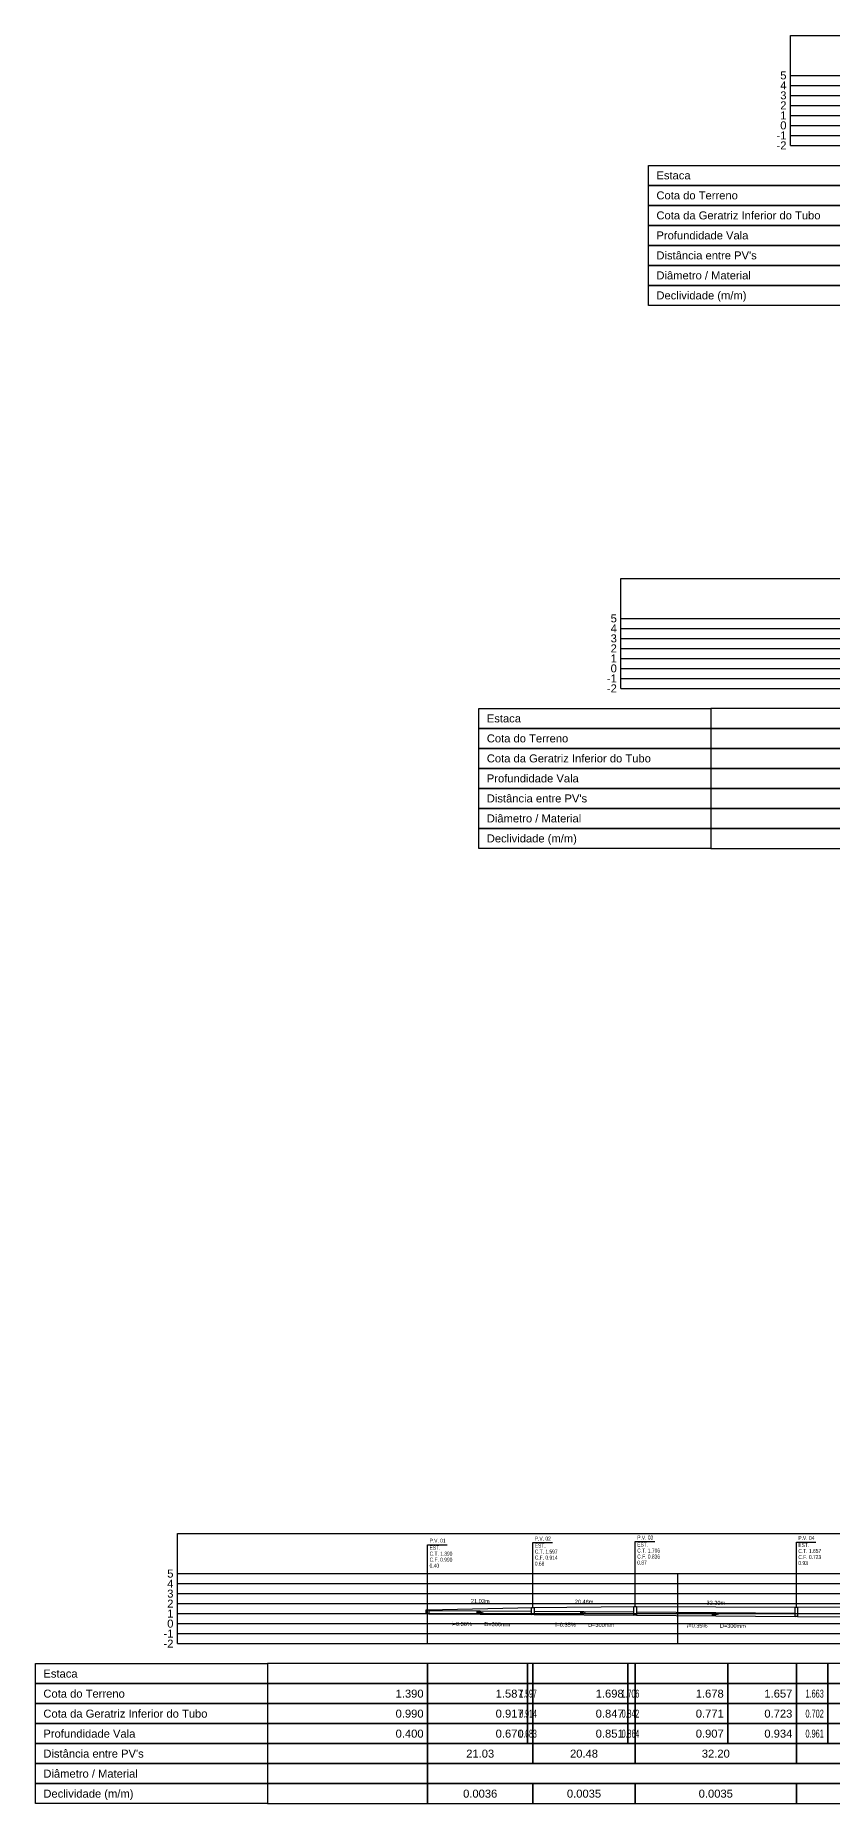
# Model space of a CAD drawing. Extents: x -160 to 364724, y -100 to 7353297.
# Drawn here: x 360082 to 360241.4, y 7351761.1 to 7352114.7 of the extents above; entities that cross this region are included whole.
import ezdxf
from ezdxf.enums import TextEntityAlignment as Align

# ---------------------------------------------------------------- set-up
doc = ezdxf.new("R2010")
doc.units = 0
doc.header["$LTSCALE"] = 5
for name, color, linetype in [('PS_IND_COMPRIMENTO', 7, 'Continuous'), ('PS_IND_DIAMETRO', 7, 'Continuous'), ('PS_IND_FLUXO', 3, 'Continuous'), ('PS_IND_INCLINACAO', 7, 'Continuous'), ('PS_PERFIL_CAIXAS', 7, 'Continuous'), ('PS_PERFIL_COTA_LIN', 7, 'Continuous'), ('PS_PERFIL_COTA_TXT', 5, 'Continuous'), ('PS_PERFIL_GRADE', 8, 'Continuous'), ('PS_PERFIL_TERRENO', 3, 'Continuous'), ('PS_PERFIL_TUBO', 7, 'Continuous'), ('PS_PONTOS_IDENTIFICACAO_LIN', 7, 'Continuous'), ('PS_PONTOS_IDENTIFICACAO_TXT', 7, 'Continuous')]:
    doc.layers.add(name, color=color, linetype=linetype)
doc.styles.get("Standard").update_dxf_attribs({"font": 'arial.ttf'})

# ---------------------------------------------------------------- blocks, each defined once
blk = doc.blocks.new('*U246')
at = {"layer": 'PS_PERFIL_GRADE', "linetype": 'Continuous'}
for p, q in [((0, 0), (0, 14)), ((0, 14), (200, 14)), ((0, 12), (200, 12)), ((50, 0), (50, 14)), ((100, 0), (100, 14)), ((150, 0), (150, 14)), ((200, 0), (200, 14)), ((0, 10), (200, 10)), ((0, 8), (200, 8)), ((0, 6), (200, 6)), ((0, 4), (200, 4)), ((0, 2), (200, 2)), ((0, 0), (200, 0))]:
    blk.add_line(p, q, dxfattribs=at)
blk.add_lwpolyline([(0, 14), (0, 22), (200, 22), (200, 14)], dxfattribs=at)
at = {"layer": 'PS_PERFIL_GRADE'}
for s, p in [('5', (-0.8, 14)), ('4', (-0.8, 12)), ('3', (-0.8, 10)), ('2', (-0.8, 8)), ('0', (-0.8, 4)), ('1', (-0.8, 6)), ('-1', (-0.8, 2)), ('-2', (-0.8, 0))]:
    blk.add_text(s, height=1.6, dxfattribs=at).set_placement(p, align=Align.MIDDLE_RIGHT)
blk = doc.blocks.new('*U247')
at = {"layer": 'PS_PERFIL_GRADE', "linetype": 'Continuous'}
for p, q in [((0, 0), (0, 14)), ((0, 14), (250, 14)), ((0, 12), (250, 12)), ((50, 0), (50, 14)), ((100, 0), (100, 14)), ((150, 0), (150, 14)), ((200, 0), (200, 14)), ((250, 0), (250, 14)), ((0, 10), (250, 10)), ((0, 8), (250, 8)), ((0, 6), (250, 6)), ((0, 4), (250, 4)), ((0, 2), (250, 2)), ((0, 0), (250, 0))]:
    blk.add_line(p, q, dxfattribs=at)
blk.add_lwpolyline([(0, 14), (0, 22), (250, 22), (250, 14)], dxfattribs=at)
at = {"layer": 'PS_PERFIL_GRADE'}
for s, p in [('5', (-0.8, 14)), ('4', (-0.8, 12)), ('3', (-0.8, 10)), ('2', (-0.8, 8)), ('0', (-0.8, 4)), ('1', (-0.8, 6)), ('-1', (-0.8, 2)), ('-2', (-0.8, 0))]:
    blk.add_text(s, height=1.6, dxfattribs=at).set_placement(p, align=Align.MIDDLE_RIGHT)
blk = doc.blocks.new('*U248')
at = {"layer": 'PS_PERFIL_GRADE', "linetype": 'Continuous'}
for p, q in [((0, 0), (0, 14)), ((0, 14), (850, 14)), ((0, 12), (850, 12)), ((50, 0), (50, 14)), ((100, 0), (100, 14)), ((0, 10), (850, 10)), ((0, 8), (850, 8)), ((0, 6), (850, 6)), ((0, 4), (850, 4)), ((0, 2), (850, 2)), ((0, 0), (850, 0))]:
    blk.add_line(p, q, dxfattribs=at)
blk.add_lwpolyline([(0, 14), (0, 22), (850, 22), (850, 14)], dxfattribs=at)
at = {"layer": 'PS_PERFIL_GRADE'}
for s, p in [('5', (-0.8, 14)), ('4', (-0.8, 12)), ('3', (-0.8, 10)), ('2', (-0.8, 8)), ('0', (-0.8, 4)), ('1', (-0.8, 6)), ('-1', (-0.8, 2)), ('-2', (-0.8, 0))]:
    blk.add_text(s, height=1.6, dxfattribs=at).set_placement(p, align=Align.MIDDLE_RIGHT)

msp = doc.modelspace()

# ---------------------------------------------------------------- linework, layer by layer
at = {"layer": 'PS_IND_FLUXO'}
for points in [[(360170.109, 7351799.341, 0.8, 0, 0), (360171.709, 7351799.329, 0, 0, 0)], [(360190.864, 7351799.193, 0.8, 0, 0), (360192.463, 7351799.181, 0, 0, 0)], [(360217.205, 7351798.996, 0.8, 0, 0), (360218.805, 7351798.985, 0, 0, 0)]]:
    msp.add_lwpolyline(points, format="xyseb", dxfattribs=at)
at = {"layer": 'PS_PERFIL_CAIXAS', "linetype": 'Continuous'}
for points in [[(360160.143, 7351799.911), (360160.643, 7351799.911), (360160.643, 7351799.111), (360160.143, 7351799.111)], [(360181.174, 7351800.325), (360181.674, 7351800.325), (360181.674, 7351798.959), (360181.174, 7351798.959)], [(360201.653, 7351800.543), (360202.153, 7351800.543), (360202.153, 7351798.803), (360201.653, 7351798.803)], [(360233.857, 7351800.445), (360234.357, 7351800.445), (360234.357, 7351798.578), (360233.857, 7351798.578)]]:
    msp.add_lwpolyline(points, close=True, dxfattribs=at)
at = {"layer": 'PS_PERFIL_COTA_LIN', "linetype": 'Continuous'}
for points in [[(360250.938, 7352088.73), (360250.938, 7352084.73), (360204.538, 7352084.73), (360204.538, 7352088.73)], [(360250.938, 7352084.73), (360250.938, 7352080.73), (360204.538, 7352080.73), (360204.538, 7352084.73)], [(360250.938, 7352080.73), (360250.938, 7352076.73), (360204.538, 7352076.73), (360204.538, 7352080.73)], [(360250.938, 7352076.73), (360250.938, 7352072.73), (360204.538, 7352072.73), (360204.538, 7352076.73)], [(360250.938, 7352072.73), (360250.938, 7352068.73), (360204.538, 7352068.73), (360204.538, 7352072.73)], [(360250.938, 7352068.73), (360250.938, 7352064.73), (360204.538, 7352064.73), (360204.538, 7352068.73)], [(360250.938, 7352064.73), (360250.938, 7352060.73), (360204.538, 7352060.73), (360204.538, 7352064.73)], [(360217.032, 7351980.144), (360217.032, 7351976.144), (360170.632, 7351976.144), (360170.632, 7351980.144)], [(360217.032, 7351980.144), (360217.032, 7351976.144), (360249.032, 7351976.144), (360249.032, 7351980.144)], [(360217.032, 7351976.144), (360217.032, 7351972.144), (360170.632, 7351972.144), (360170.632, 7351976.144)], [(360217.032, 7351976.144), (360217.032, 7351972.144), (360249.032, 7351972.144), (360249.032, 7351976.144)], [(360217.032, 7351972.144), (360217.032, 7351968.144), (360170.632, 7351968.144), (360170.632, 7351972.144)], [(360217.032, 7351972.144), (360217.032, 7351968.144), (360249.032, 7351968.144), (360249.032, 7351972.144)], [(360217.032, 7351968.144), (360217.032, 7351964.144), (360170.632, 7351964.144), (360170.632, 7351968.144)], [(360217.032, 7351968.144), (360217.032, 7351964.144), (360249.032, 7351964.144), (360249.032, 7351968.144)], [(360217.032, 7351964.144), (360217.032, 7351960.144), (360170.632, 7351960.144), (360170.632, 7351964.144)], [(360217.032, 7351964.144), (360217.032, 7351960.144), (360249.032, 7351960.144), (360249.032, 7351964.144)], [(360217.032, 7351960.144), (360217.032, 7351956.144), (360170.632, 7351956.144), (360170.632, 7351960.144)], [(360217.032, 7351960.144), (360217.032, 7351956.144), (360249.032, 7351956.144), (360249.032, 7351960.144)], [(360217.032, 7351956.144), (360217.032, 7351952.144), (360170.632, 7351952.144), (360170.632, 7351956.144)], [(360217.032, 7351956.144), (360217.032, 7351952.144), (360249.032, 7351952.144), (360249.032, 7351956.144)], [(360128.393, 7351789.131), (360128.393, 7351785.131), (360081.993, 7351785.131), (360081.993, 7351789.131)], [(360128.393, 7351789.131), (360128.393, 7351785.131), (360160.393, 7351785.131), (360160.393, 7351789.131)], [(360160.393, 7351789.131), (360160.393, 7351785.131), (360180.393, 7351785.131), (360180.393, 7351789.131)], [(360180.393, 7351789.131), (360180.393, 7351785.131), (360181.424, 7351785.131), (360181.424, 7351789.131)], [(360181.424, 7351789.131), (360181.424, 7351785.131), (360200.393, 7351785.131), (360200.393, 7351789.131)], [(360200.393, 7351789.131), (360200.393, 7351785.131), (360201.903, 7351785.131), (360201.903, 7351789.131)], [(360201.903, 7351789.131), (360201.903, 7351785.131), (360220.393, 7351785.131), (360220.393, 7351789.131)], [(360220.393, 7351789.131), (360220.393, 7351785.131), (360234.107, 7351785.131), (360234.107, 7351789.131)], [(360234.107, 7351789.131), (360234.107, 7351785.131), (360240.393, 7351785.131), (360240.393, 7351789.131)], [(360240.393, 7351789.131), (360240.393, 7351785.131), (360259.236, 7351785.131), (360259.236, 7351789.131)], [(360128.393, 7351785.131), (360128.393, 7351781.131), (360081.993, 7351781.131), (360081.993, 7351785.131)], [(360128.393, 7351785.131), (360128.393, 7351781.131), (360160.393, 7351781.131), (360160.393, 7351785.131)], [(360160.393, 7351785.131), (360160.393, 7351781.131), (360180.393, 7351781.131), (360180.393, 7351785.131)], [(360180.393, 7351785.131), (360180.393, 7351781.131), (360181.424, 7351781.131), (360181.424, 7351785.131)], [(360181.424, 7351785.131), (360181.424, 7351781.131), (360200.393, 7351781.131), (360200.393, 7351785.131)], [(360200.393, 7351785.131), (360200.393, 7351781.131), (360201.903, 7351781.131), (360201.903, 7351785.131)], [(360201.903, 7351785.131), (360201.903, 7351781.131), (360220.393, 7351781.131), (360220.393, 7351785.131)], [(360220.393, 7351785.131), (360220.393, 7351781.131), (360234.107, 7351781.131), (360234.107, 7351785.131)], [(360234.107, 7351785.131), (360234.107, 7351781.131), (360240.393, 7351781.131), (360240.393, 7351785.131)], [(360240.393, 7351785.131), (360240.393, 7351781.131), (360259.236, 7351781.131), (360259.236, 7351785.131)], [(360128.393, 7351781.131), (360128.393, 7351777.131), (360081.993, 7351777.131), (360081.993, 7351781.131)], [(360128.393, 7351781.131), (360128.393, 7351777.131), (360160.393, 7351777.131), (360160.393, 7351781.131)], [(360160.393, 7351781.131), (360160.393, 7351777.131), (360180.393, 7351777.131), (360180.393, 7351781.131)], [(360180.393, 7351781.131), (360180.393, 7351777.131), (360181.424, 7351777.131), (360181.424, 7351781.131)], [(360181.424, 7351781.131), (360181.424, 7351777.131), (360200.393, 7351777.131), (360200.393, 7351781.131)], [(360200.393, 7351781.131), (360200.393, 7351777.131), (360201.903, 7351777.131), (360201.903, 7351781.131)], [(360201.903, 7351781.131), (360201.903, 7351777.131), (360220.393, 7351777.131), (360220.393, 7351781.131)], [(360220.393, 7351781.131), (360220.393, 7351777.131), (360234.107, 7351777.131), (360234.107, 7351781.131)], [(360234.107, 7351781.131), (360234.107, 7351777.131), (360240.393, 7351777.131), (360240.393, 7351781.131)], [(360240.393, 7351781.131), (360240.393, 7351777.131), (360259.236, 7351777.131), (360259.236, 7351781.131)], [(360128.393, 7351777.131), (360128.393, 7351773.131), (360081.993, 7351773.131), (360081.993, 7351777.131)], [(360128.393, 7351777.131), (360128.393, 7351773.131), (360160.393, 7351773.131), (360160.393, 7351777.131)], [(360160.393, 7351777.131), (360160.393, 7351773.131), (360180.393, 7351773.131), (360180.393, 7351777.131)], [(360180.393, 7351777.131), (360180.393, 7351773.131), (360181.424, 7351773.131), (360181.424, 7351777.131)], [(360181.424, 7351777.131), (360181.424, 7351773.131), (360200.393, 7351773.131), (360200.393, 7351777.131)], [(360200.393, 7351777.131), (360200.393, 7351773.131), (360201.903, 7351773.131), (360201.903, 7351777.131)], [(360201.903, 7351777.131), (360201.903, 7351773.131), (360220.393, 7351773.131), (360220.393, 7351777.131)], [(360220.393, 7351777.131), (360220.393, 7351773.131), (360234.107, 7351773.131), (360234.107, 7351777.131)], [(360234.107, 7351777.131), (360234.107, 7351773.131), (360240.393, 7351773.131), (360240.393, 7351777.131)], [(360240.393, 7351777.131), (360240.393, 7351773.131), (360259.236, 7351773.131), (360259.236, 7351777.131)], [(360128.393, 7351773.131), (360128.393, 7351769.131), (360081.993, 7351769.131), (360081.993, 7351773.131)], [(360128.393, 7351773.131), (360128.393, 7351769.131), (360160.393, 7351769.131), (360160.393, 7351773.131)], [(360160.393, 7351773.131), (360160.393, 7351769.131), (360181.424, 7351769.131), (360181.424, 7351773.131)], [(360181.424, 7351773.131), (360181.424, 7351769.131), (360201.903, 7351769.131), (360201.903, 7351773.131)], [(360201.903, 7351773.131), (360201.903, 7351769.131), (360234.107, 7351769.131), (360234.107, 7351773.131)], [(360234.107, 7351773.131), (360234.107, 7351769.131), (360259.236, 7351769.131), (360259.236, 7351773.131)], [(360128.393, 7351769.131), (360128.393, 7351765.131), (360081.993, 7351765.131), (360081.993, 7351769.131)], [(360128.393, 7351769.131), (360128.393, 7351765.131), (360160.393, 7351765.131), (360160.393, 7351769.131)], [(360160.393, 7351769.131), (360160.393, 7351765.131), (360875.402, 7351765.131), (360875.402, 7351769.131)], [(360128.393, 7351765.131), (360128.393, 7351761.131), (360081.993, 7351761.131), (360081.993, 7351765.131)], [(360128.393, 7351765.131), (360128.393, 7351761.131), (360160.393, 7351761.131), (360160.393, 7351765.131)], [(360160.393, 7351765.131), (360160.393, 7351761.131), (360181.424, 7351761.131), (360181.424, 7351765.131)], [(360181.424, 7351765.131), (360181.424, 7351761.131), (360201.903, 7351761.131), (360201.903, 7351765.131)], [(360201.903, 7351765.131), (360201.903, 7351761.131), (360234.107, 7351761.131), (360234.107, 7351765.131)], [(360234.107, 7351765.131), (360234.107, 7351761.131), (360259.236, 7351761.131), (360259.236, 7351765.131)]]:
    msp.add_lwpolyline(points, close=True, dxfattribs=at)
for points in [[(360217.032, 7351960.144), (360249.032, 7351960.144)], [(360217.032, 7351956.144), (360249.032, 7351956.144)], [(360160.393, 7351773.131), (360180.393, 7351773.131)], [(360180.393, 7351773.131), (360181.424, 7351773.131)], [(360200.393, 7351773.131), (360201.903, 7351773.131)], [(360220.393, 7351773.131), (360234.107, 7351773.131)], [(360240.393, 7351773.131), (360259.236, 7351773.131)], [(360128.393, 7351769.131), (360160.393, 7351769.131)], [(360160.393, 7351769.131), (360180.393, 7351769.131)], [(360160.393, 7351769.131), (360180.393, 7351769.131)], [(360180.393, 7351769.131), (360181.424, 7351769.131)], [(360180.393, 7351769.131), (360181.424, 7351769.131)], [(360181.424, 7351769.131), (360200.393, 7351769.131)], [(360200.393, 7351769.131), (360201.903, 7351769.131)], [(360200.393, 7351769.131), (360201.903, 7351769.131)], [(360201.903, 7351769.131), (360220.393, 7351769.131)], [(360220.393, 7351769.131), (360234.107, 7351769.131)], [(360220.393, 7351769.131), (360234.107, 7351769.131)], [(360234.107, 7351769.131), (360240.393, 7351769.131)], [(360240.393, 7351769.131), (360259.236, 7351769.131)], [(360240.393, 7351769.131), (360259.236, 7351769.131)], [(360128.393, 7351765.131), (360160.393, 7351765.131)], [(360160.393, 7351765.131), (360180.393, 7351765.131)], [(360160.393, 7351765.131), (360180.393, 7351765.131)], [(360180.393, 7351765.131), (360181.424, 7351765.131)], [(360180.393, 7351765.131), (360181.424, 7351765.131)], [(360181.424, 7351765.131), (360200.393, 7351765.131)], [(360200.393, 7351765.131), (360201.903, 7351765.131)], [(360200.393, 7351765.131), (360201.903, 7351765.131)], [(360201.903, 7351765.131), (360220.393, 7351765.131)], [(360220.393, 7351765.131), (360234.107, 7351765.131)], [(360220.393, 7351765.131), (360234.107, 7351765.131)], [(360234.107, 7351765.131), (360240.393, 7351765.131)], [(360240.393, 7351765.131), (360259.236, 7351765.131)], [(360240.393, 7351765.131), (360259.236, 7351765.131)], [(360160.393, 7351761.131), (360180.393, 7351761.131)], [(360180.393, 7351761.131), (360181.424, 7351761.131)], [(360200.393, 7351761.131), (360201.903, 7351761.131)], [(360220.393, 7351761.131), (360234.107, 7351761.131)], [(360240.393, 7351761.131), (360259.236, 7351761.131)]]:
    msp.add_lwpolyline(points, dxfattribs=at)
at = {"layer": 'PS_PERFIL_TERRENO', "linetype": 'Continuous'}
msp.add_lwpolyline([(360160.393, 7351799.911), (360181.424, 7351800.325), (360201.903, 7351800.543), (360234.107, 7351800.445), (360259.236, 7351800.491), (360280.393, 7351800.151), (360309.238, 7351800.347), (360359.238, 7351800.863), (360408.213, 7351800.971), (360458.213, 7351802.025), (360508.159, 7351801.491), (360551.266, 7351801.537), (360601.078, 7351801.391), (360639.526, 7351800.547), (360689.458, 7351800.503), (360789.421, 7351801.031), (360839.42, 7351801.091), (360875.402, 7351801.371)], dxfattribs=at)
at = {"layer": 'PS_PERFIL_TUBO', "linetype": 'Continuous'}
for points in [[(360160.643, 7351799.111), (360181.174, 7351798.959), (360181.174, 7351799.559), (360160.643, 7351799.711)], [(360181.674, 7351798.959), (360201.653, 7351798.815), (360201.653, 7351799.415), (360181.674, 7351799.559)], [(360202.153, 7351798.803), (360233.857, 7351798.578), (360233.857, 7351799.178), (360202.153, 7351799.403)], [(360234.357, 7351798.578), (360258.986, 7351798.401), (360258.986, 7351799.001), (360234.357, 7351799.178)]]:
    msp.add_lwpolyline(points, close=True, dxfattribs=at)
at = {"layer": 'PS_PONTOS_IDENTIFICACAO_LIN', "linetype": 'Continuous'}
for points in [[(360160.393, 7351799.911), (360160.393, 7351812.911), (360164.313, 7351812.911)], [(360181.424, 7351800.325), (360181.424, 7351813.325), (360185.344, 7351813.325)], [(360201.903, 7351800.543), (360201.903, 7351813.543), (360205.823, 7351813.543)], [(360234.107, 7351800.445), (360234.107, 7351813.445), (360238.027, 7351813.445)]]:
    msp.add_lwpolyline(points, dxfattribs=at)

# ---------------------------------------------------------------- block references
at = {"layer": 'PS_PERFIL_GRADE'}
for name, p in [('*U246', (360232.938, 7352092.73)), ('*U247', (360199.032, 7351984.144)), ('*U248', (360110.393, 7351793.131))]:
    msp.add_blockref(name, p, dxfattribs=at)

# ---------------------------------------------------------------- texts
at = {"layer": 'PS_IND_COMPRIMENTO', "width": 0.8}
for s, rotation, p in [('21.03m', 359.57582, (360170.926, 7351801.635)), ('20.48m', 359.58703, (360191.68, 7351801.487)), ('32.20m', 359.59266, (360218.021, 7351801.29))]:
    msp.add_text(s, height=0.8, rotation=rotation, dxfattribs=at).set_placement(p, align=Align.MIDDLE_CENTER)
at = {"layer": 'PS_IND_DIAMETRO', "width": 0.8}
for rotation, p in [(359.57582, (360174.332, 7351797.01)), (359.58703, (360195.087, 7351796.862)), (359.59266, (360221.428, 7351796.666))]:
    msp.add_text('D=300mm', height=0.8, rotation=rotation, dxfattribs=at).set_placement(p, align=Align.MIDDLE_CENTER)
at = {"layer": 'PS_IND_INCLINACAO', "width": 0.8}
for s, rotation, p in [('i=0.36%', 359.57582, (360167.212, 7351797.062)), ('i=0.35%', 359.58703, (360187.967, 7351796.914)), ('i=0.35%', 359.59266, (360214.308, 7351796.717))]:
    msp.add_text(s, height=0.8, rotation=rotation, dxfattribs=at).set_placement(p, align=Align.MIDDLE_CENTER)
at = {"layer": 'PS_PERFIL_COTA_TXT'}
for s, p in [('Estaca', (360206.138, 7352086.73)), ('Cota do Terreno', (360206.138, 7352082.73)), ('Cota da Geratriz Inferior do Tubo', (360206.138, 7352078.73)), ('Profundidade Vala', (360206.138, 7352074.73)), ("Distância entre PV's", (360206.138, 7352070.73)), ('Diâmetro / Material', (360206.138, 7352066.73)), ('Declividade (m/m)', (360206.138, 7352062.73)), ('Estaca', (360172.232, 7351978.144)), ('Cota do Terreno', (360172.232, 7351974.144)), ('Cota da Geratriz Inferior do Tubo', (360172.232, 7351970.144)), ('Profundidade Vala', (360172.232, 7351966.144)), ("Distância entre PV's", (360172.232, 7351962.144)), ('Diâmetro / Material', (360172.232, 7351958.144)), ('Declividade (m/m)', (360172.232, 7351954.144)), ('Estaca', (360083.593, 7351787.131)), ('Cota do Terreno', (360083.593, 7351783.131)), ('Cota da Geratriz Inferior do Tubo', (360083.593, 7351779.131)), ('Profundidade Vala', (360083.593, 7351775.131)), ("Distância entre PV's", (360083.593, 7351771.131)), ('Diâmetro / Material', (360083.593, 7351767.131)), ('Declividade (m/m)', (360083.593, 7351763.131))]:
    msp.add_text(s, height=1.6, dxfattribs=at).set_placement(p, align=Align.MIDDLE_LEFT)
for s, p in [('1.390', (360159.593, 7351783.131)), ('1.587', (360179.593, 7351783.131)), ('1.698', (360199.593, 7351783.131)), ('1.678', (360219.593, 7351783.131)), ('1.657', (360233.307, 7351783.131)), ('0.990', (360159.593, 7351779.131)), ('0.917', (360179.593, 7351779.131)), ('0.847', (360199.593, 7351779.131)), ('0.771', (360219.593, 7351779.131)), ('0.723', (360233.307, 7351779.131)), ('0.400', (360159.593, 7351775.131)), ('0.670', (360179.593, 7351775.131)), ('0.851', (360199.593, 7351775.131)), ('0.907', (360219.593, 7351775.131)), ('0.934', (360233.307, 7351775.131))]:
    msp.add_text(s, height=1.6, dxfattribs=at).set_placement(p, align=Align.MIDDLE_RIGHT)
for s, width, p in [('1.597', 0.5, (360182.224, 7351783.131)), ('1.706', 0.5, (360202.703, 7351783.131)), ('1.663', 0.654862, (360239.593, 7351783.131)), ('0.914', 0.5, (360182.224, 7351779.131)), ('0.842', 0.5, (360202.703, 7351779.131)), ('0.702', 0.654862, (360239.593, 7351779.131)), ('0.683', 0.5, (360182.224, 7351775.131)), ('0.864', 0.5, (360202.703, 7351775.131)), ('0.961', 0.654862, (360239.593, 7351775.131))]:
    msp.add_text(s, height=1.6, dxfattribs=dict(at, width=width)).set_placement(p, align=Align.MIDDLE_RIGHT)
for s, p in [('21.03', (360170.909, 7351771.131)), ('20.48', (360191.663, 7351771.131)), ('32.20', (360218.005, 7351771.131)), ('0.0036', (360170.909, 7351763.131)), ('0.0035', (360191.663, 7351763.131)), ('0.0035', (360218.005, 7351763.131))]:
    msp.add_text(s, height=1.6, dxfattribs=at).set_placement(p, align=Align.MIDDLE_CENTER)
at = {"layer": 'PS_PONTOS_IDENTIFICACAO_TXT', "width": 0.7}
for s, p in [('P.V. 01', (360160.793, 7351813.311)), ('EST. ', (360160.793, 7351811.911)), ('C.T. 1.597', (360181.824, 7351811.125)), ('P.V. 02', (360181.824, 7351813.725)), ('EST. ', (360181.824, 7351812.325)), ('C.T. 1.706', (360202.303, 7351811.343)), ('P.V. 03', (360202.303, 7351813.943)), ('EST. ', (360202.303, 7351812.543)), ('C.T. 1.657', (360234.507, 7351811.245)), ('P.V. 04', (360234.507, 7351813.845)), ('EST. ', (360234.507, 7351812.445)), ('0.40', (360160.793, 7351808.311)), ('C.T. 1.390', (360160.793, 7351810.711)), ('C.F. 0.990', (360160.793, 7351809.511)), ('0.68', (360181.824, 7351808.725)), ('C.F. 0.914', (360181.824, 7351809.925)), ('0.87', (360202.303, 7351808.943)), ('C.F. 0.836', (360202.303, 7351810.143)), ('0.93', (360234.507, 7351808.845)), ('C.F. 0.723', (360234.507, 7351810.045))]:
    msp.add_text(s, height=0.8, dxfattribs=at).set_placement(p)

doc.saveas('drawing.dxf')
